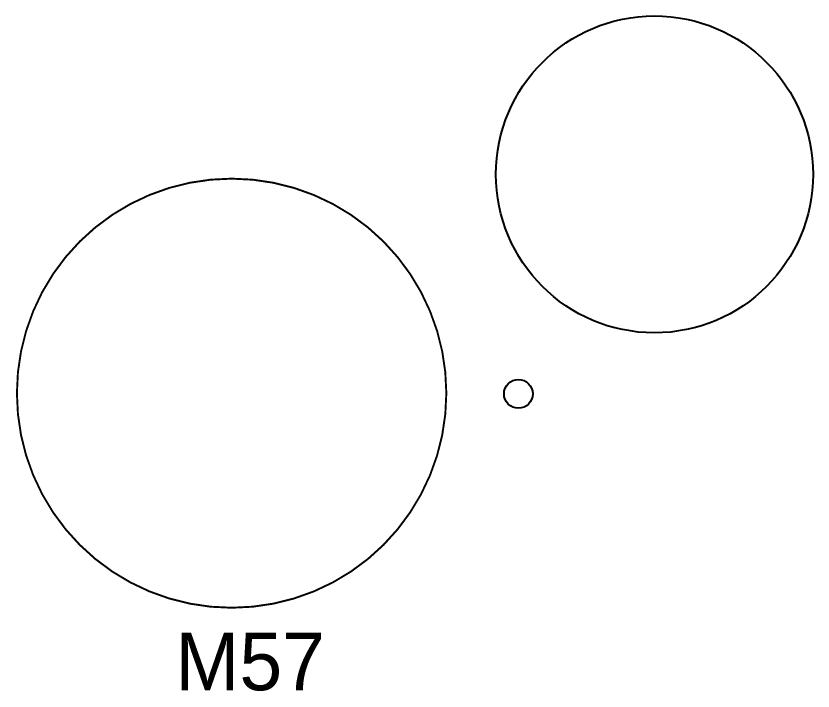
# Model space of a CAD drawing. Extents: x -2 to 189, y 0 to 85.
# Drawn here: x 77.52 to 88.07, y 34.65 to 43.6 of the extents above; entities that cross this region are included whole.
import ezdxf

# ---------------------------------------------------------------- set-up
doc = ezdxf.new("R2010")
doc.units = 0
for name, color, linetype in [('BG_SILKSCREEN_TOP', 240, 'CONTINUOUS'), ('PIN_BOTTOM', 140, 'CONTINUOUS'), ('PIN_TOP', 12, 'CONTINUOUS'), ('RD_SILKSCREEN_TOP', 231, 'CONTINUOUS')]:
    doc.layers.add(name, color=color, linetype=linetype)

msp = doc.modelspace()

# ---------------------------------------------------------------- linework, layer by layer
at = {"layer": 'BG_SILKSCREEN_TOP', "const_width": 0.0254}
msp.add_lwpolyline([(83.217766, 38.599872, 1), (77.530706, 38.599872, 1), (83.217766, 38.599872)], format="xyb", dxfattribs=at)
at = {"layer": 'PIN_BOTTOM'}
msp.add_circle((85.974174, 41.500044), 2.099945, dxfattribs=at)
at = {"layer": 'PIN_TOP'}
for centre, radius in [((85.974174, 41.500044), 2.099945), ((84.172044, 38.591236), 0.1905)]:
    msp.add_circle(centre, radius, dxfattribs=at)

# ---------------------------------------------------------------- texts
at = {"layer": 'RD_SILKSCREEN_TOP'}
msp.add_text('M57', height=0.762, dxfattribs=at).set_placement((79.628746, 34.662872))

doc.saveas('drawing.dxf')
